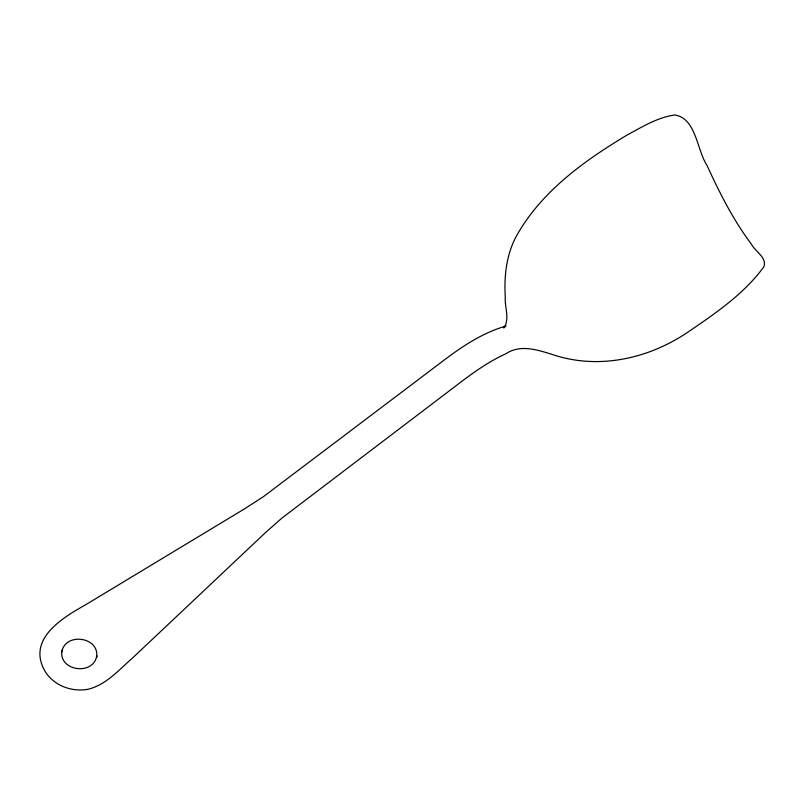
<?xml version="1.0" encoding="UTF-8"?>
<svg xmlns="http://www.w3.org/2000/svg" width="805" height="805" viewBox="0 0 805 805"><rect width="100%" height="100%" fill="white"/><g stroke="black" fill="none" stroke-linecap="round" stroke-linejoin="round"><path stroke-width="1.21" d="M506.103 325.914L503.729 327.947C510.209 319.243 504.423 306.876 505.278 296.914C504 276.346 506.305 255.054 516.116 236.62C540.88 191.771 584.078 160.859 627.125 135.009C642.199 126.898 657.403 117.45 674.63 114.994C696.174 117.922 696.969 150.404 706.951 165.307C719.539 192.787 733.254 220.077 751.498 244.307C755.11 251.482 767.175 257.54 763.905 266.707C744.223 293.855 715.404 313.376 687.983 332.083C648.739 358.668 598.779 369.958 553.005 354.713C537.71 349.964 520.604 343.976 505.882 353.757C490.547 360.69 476.59 370.28 463.157 380.332L281.881 518.108L265.509 532.578L132.604 657.947C119.039 669.7 106.381 684.723 88.298 689.201C72.4 692.31 54.589 685.991 45.593 672.195C26.082 640.056 61.16 618.502 85.169 605.048L245.002 508.569L263.627 496.514L445.407 359.151C463.509 345.526 482.92 332.928 504.795 326.387M61.955 650.349C58.252 671.098 93.39 676.079 96.781 655.793L96.54 657.564C100.253 636.815 65.104 631.834 61.723 652.12L61.955 650.349"/></g></svg>
